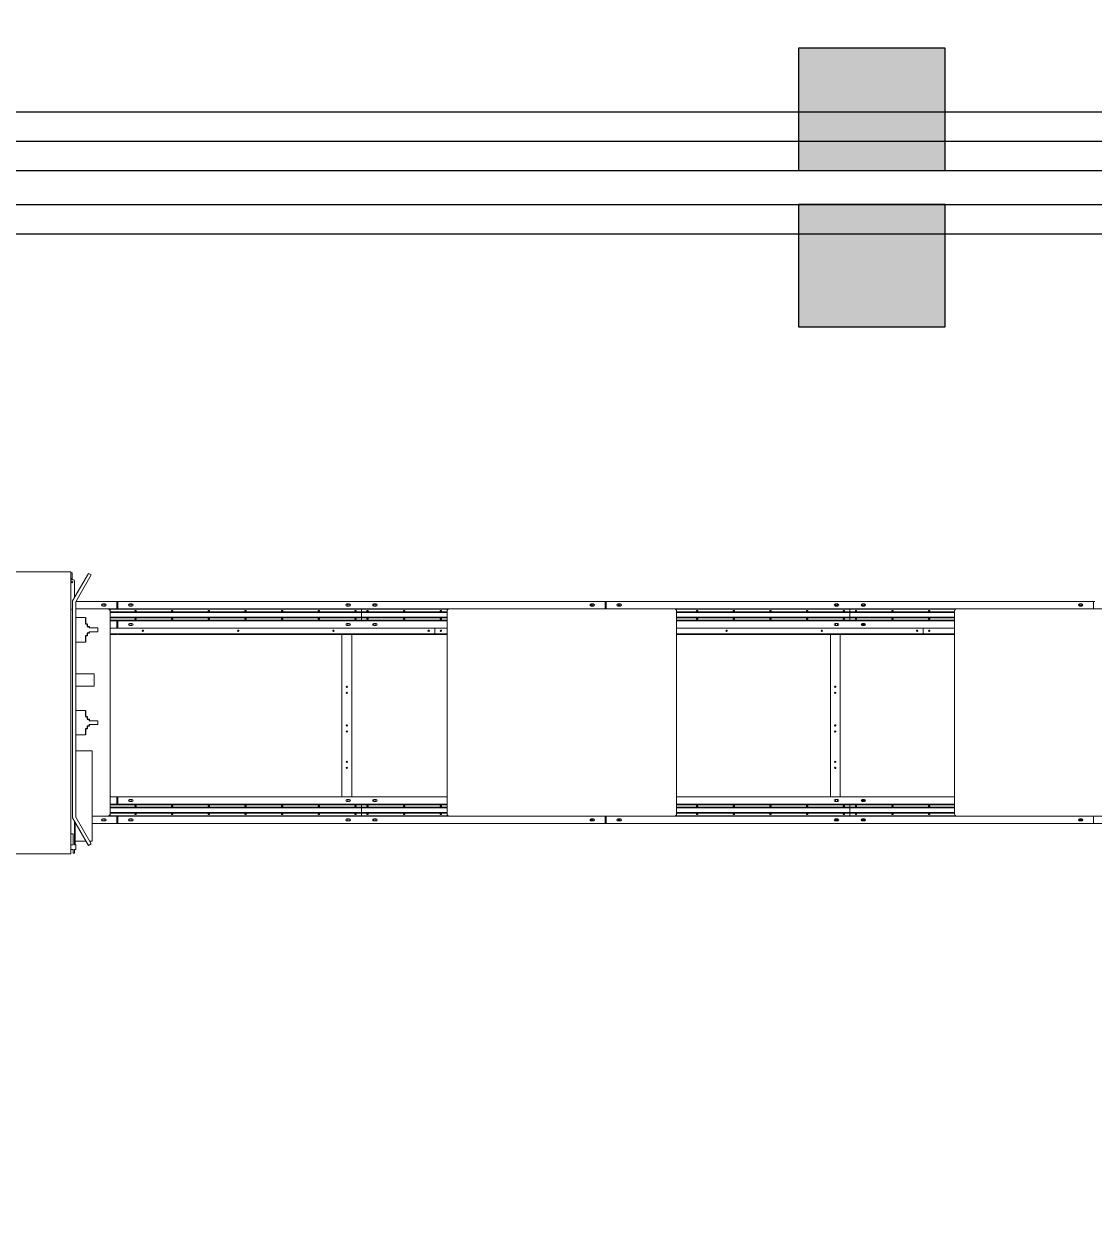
# Model space of a CAD drawing. Header units: inches. Extents: x -26985 to 86262, y -10753 to 149570.
# Drawn here: x 48959 to 53342, y 135123 to 140017 of the extents above; entities that cross this region are included whole.
import ezdxf

# ---------------------------------------------------------------- set-up
doc = ezdxf.new("R2010")
doc.units = ezdxf.units.IN
doc.header["$MEASUREMENT"] = 0
doc.layers.add('COLUMN', color=6, linetype='Continuous')
doc.layers.add('雨水管', color=7, linetype='Continuous')

# ---------------------------------------------------------------- blocks, each defined once
blk = doc.blocks.new('柱左')
at = {"layer": '雨水管'}
h = blk.add_hatch(color=256, dxfattribs=at)
h.paths.add_polyline_path([(153481.4, -52699.2), (153481.4, -52099.2), (152981.4, -52099.2), (152981.4, -52699.2)])
h.paths.add_polyline_path([(152841.4, -52699.2), (152841.4, -52099.2), (152341.4, -52099.2), (152341.4, -52699.2)])
h.paths.add_polyline_path([(144851.4, -52699.2), (144851.4, -52099.2), (144251.4, -52099.2), (144251.4, -52699.2)])
h.paths.add_polyline_path([(135251.4, -52099.2), (135251.4, -52699.2), (135851.4, -52699.2), (135851.4, -52099.2)])
h.paths.add_polyline_path([(127801.4, -52099.2), (127301.4, -52099.2), (127301.4, -52699.2), (127801.4, -52699.2)])
h.paths.add_polyline_path([(119851.4, -52099.2), (119251.4, -52099.2), (119251.4, -52699.2), (119851.4, -52699.2)])
h.paths.add_polyline_path([(119251.4, -62699.2), (119851.4, -62699.2), (119851.4, -62099.2), (119251.4, -62099.2)])
h.paths.add_polyline_path([(127801.4, -62099.2), (127301.4, -62099.2), (127301.4, -62699.2), (127801.4, -62699.2)])
h.paths.add_polyline_path([(135251.4, -62099.2), (135251.4, -62699.2), (135851.4, -62699.2), (135851.4, -62099.2)])
h.paths.add_polyline_path([(144251.4, -62699.2), (144851.4, -62699.2), (144851.4, -62099.2), (144251.4, -62099.2)])
h.paths.add_polyline_path([(152841.4, -62699.2), (152841.4, -62099.2), (152341.4, -62099.2), (152341.4, -62699.2)])
h.paths.add_polyline_path([(153481.4, -62099.2), (152981.4, -62099.2), (152981.4, -62699.2), (153481.4, -62699.2)])
h.paths.add_polyline_path([(153481.4, -72049.2), (152981.4, -72049.2), (152981.4, -72749.2), (153481.4, -72749.2)])
h.paths.add_polyline_path([(152341.4, -72749.2), (152841.4, -72749.2), (152841.4, -72049.2), (152341.4, -72049.2)])
h.paths.add_polyline_path([(144251.4, -72749.2), (144851.4, -72749.2), (144851.4, -72049.2), (144251.4, -72049.2)])
h.paths.add_polyline_path([(135251.4, -72749.2), (135851.4, -72749.2), (135851.4, -72049.2), (135251.4, -72049.2)])
h.paths.add_polyline_path([(127801.4, -72049.2), (127301.4, -72049.2), (127301.4, -72749.2), (127801.4, -72749.2)])
h.paths.add_polyline_path([(119251.4, -72749.2), (119851.4, -72749.2), (119851.4, -72049.2), (119251.4, -72049.2)])
h.paths.add_polyline_path([(119251.4, -84019.2), (119851.4, -84019.2), (119851.4, -83319.2), (119251.4, -83319.2)])
h.paths.add_polyline_path([(127801.4, -83319.2), (127301.4, -83319.2), (127301.4, -84019.2), (127801.4, -84019.2)])
h.paths.add_polyline_path([(135251.4, -83319.2), (135251.4, -84019.2), (135851.4, -84019.2), (135851.4, -83319.2)])
h.paths.add_polyline_path([(144851.4, -83319.2), (144251.4, -83319.2), (144251.4, -84019.2), (144851.4, -84019.2)])
h.paths.add_polyline_path([(152841.4, -83319.2), (152341.4, -83319.2), (152341.4, -84019.2), (152841.4, -84019.2)])
h.paths.add_polyline_path([(152981.4, -83619.2), (152981.4, -84019.2), (153581.4, -84019.2), (153581.4, -83619.2)])
h.paths.add_polyline_path([(152981.4, -80099.2), (152981.4, -80499.2), (153581.4, -80499.2), (153581.4, -80099.2)])
at = {"layer": 'COLUMN'}
for points in [[(152841.4, -62099.2), (152341.4, -62099.2), (152341.4, -62699.2), (152841.4, -62699.2)], [(153481.4, -62099.2), (152981.4, -62099.2), (152981.4, -62699.2), (153481.4, -62699.2)]]:
    blk.add_lwpolyline(points, close=True, dxfattribs=at)

msp = doc.modelspace()

# ---------------------------------------------------------------- linework, layer by layer
at = {"color": 0, "linetype": 'Continuous', "lineweight": -3}
for p, q in [((-9688.6, 139656.9), (73931.4, 139656.9)), ((-9568.6, 139416.9), (73931.4, 139416.9)), ((-9568.6, 139276.9), (73931.4, 139276.9))]:
    msp.add_line(p, q, dxfattribs=at)
at = {"color": 1, "linetype": 'Continuous', "lineweight": -3}
for p, q in [((-9568.6, 139536.9), (73931.4, 139536.9)), ((-9568.6, 139156.9), (73931.4, 139156.9))]:
    msp.add_line(p, q, dxfattribs=at)
at = {"color": 0, "linetype": 'Continuous', "lineweight": 0}
for p, q in [((49152, 137772.8), (48532, 137772.8)), ((49152, 137772.8), (49152, 137760.8)), ((49157, 137769.8), (49152, 137769.8)), ((49157, 137769.8), (49157, 137760.8)), ((49159, 137654.3), (49224, 137766.9)), ((49224, 137766.9), (49235.3, 137760.4)), ((49152, 137760.8), (49152, 136645.8)), ((49157, 137745.8), (49152, 137745.8)), ((49152, 137740.8), (49162, 137740.8)), ((49157, 137760.8), (49157, 137745.8)), ((49157, 137745.8), (49157, 137740.8)), ((49167, 137735.8), (49167, 137668.2)), ((49172, 137650.8), (49235.3, 137760.4)), ((49159, 136765.8), (49159, 137654.3)), ((49172, 136769.3), (49172, 137650.8)), ((49302, 137622.3), (49172, 137622.3)), ((49172.9, 137652.3), (49339.5, 137652.3)), ((49292, 137641.6), (49282, 137641.6)), ((49282, 137633.1), (49292, 137633.1)), ((49282.8, 137641.6), (49282.8, 137633.1)), ((49282.8, 137637.3), (49283, 137637.3)), ((49291, 137637.3), (49291.3, 137637.3)), ((49291.3, 137633.1), (49291.3, 137641.6)), ((49302, 137622.3), (49312, 137622.3)), ((49310, 137620.3), (49308, 137620.3)), ((49310, 137619.8), (49308.7, 137619.8)), ((49310, 137620.3), (49310, 137618.3)), ((49312, 137622.3), (49339.5, 137622.3)), ((49312, 137622.3), (49312, 137612.3)), ((50342, 137619.8), (49312, 137619.8)), ((49339.5, 137652.3), (49344.5, 137652.3)), ((49339.5, 137622.3), (49339.5, 137652.3)), ((49339.5, 137619.8), (49339.5, 137622.3)), ((49344.5, 137652.3), (51339.5, 137652.3)), ((49344.5, 137652.3), (49344.5, 137622.3)), ((49344.5, 137622.3), (50702.4, 137622.3)), ((49344.5, 137619.8), (49344.5, 137622.3)), ((49402, 137641.6), (49392, 137641.6)), ((49392, 137633.1), (49402, 137633.1)), ((49392.8, 137641.6), (49392.8, 137633.1)), ((49392.8, 137637.3), (49393, 137637.3)), ((49401, 137637.3), (49401.3, 137637.3)), ((49401.3, 137633.1), (49401.3, 137641.6)), ((50292, 137641.6), (50282, 137641.6)), ((50282, 137633.1), (50292, 137633.1)), ((50282.8, 137641.6), (50282.8, 137633.1)), ((50282.8, 137637.3), (50283, 137637.3)), ((50291, 137637.3), (50291.3, 137637.3)), ((50291.3, 137633.1), (50291.3, 137641.6)), ((50342, 137619.8), (50342, 137610)), ((50695.8, 137619.8), (50342, 137619.8)), ((50342, 137619.8), (50342, 137610)), ((50402, 137641.6), (50392, 137641.6)), ((50392, 137633.1), (50402, 137633.1)), ((50392.8, 137641.6), (50392.8, 137633.1)), ((50392.8, 137637.3), (50393, 137637.3)), ((50401, 137637.3), (50401.3, 137637.3)), ((50401.3, 137633.1), (50401.3, 137641.6)), ((51622.4, 137622.3), (50702.4, 137622.3)), ((51292, 137641.6), (51282, 137641.6)), ((51282, 137633.1), (51292, 137633.1)), ((51282.8, 137641.6), (51282.8, 137633.1)), ((51282.8, 137637.3), (51291.3, 137637.3)), ((51291.3, 137633.1), (51291.3, 137641.6)), ((51339.5, 137652.3), (51344.5, 137652.3)), ((51339.5, 137622.3), (51339.5, 137652.3)), ((51344.5, 137652.3), (53339.5, 137652.3)), ((51344.5, 137652.3), (51344.5, 137622.3)), ((51402, 137641.6), (51392, 137641.6)), ((51392, 137633.1), (51402, 137633.1)), ((51392.8, 137641.6), (51392.8, 137633.1)), ((51392.8, 137637.3), (51401.3, 137637.3)), ((51401.3, 137633.1), (51401.3, 137641.6)), ((51622.4, 137622.3), (52780.4, 137622.3)), ((52342, 137619.8), (51629.1, 137619.8)), ((52292, 137641.6), (52282, 137641.6)), ((52282, 137633.1), (52292, 137633.1)), ((52282.8, 137641.6), (52282.8, 137633.1)), ((52282.8, 137637.3), (52291.3, 137637.3)), ((52291.3, 137633.1), (52291.3, 137641.6)), ((52342, 137619.8), (52342, 137610)), ((52773.7, 137619.8), (52342, 137619.8)), ((52342, 137619.8), (52342, 137610)), ((52402, 137641.6), (52392, 137641.6)), ((52392, 137633.1), (52402, 137633.1)), ((52392.8, 137641.6), (52392.8, 137633.1)), ((52392.8, 137637.3), (52401.3, 137637.3)), ((52401.3, 137633.1), (52401.3, 137641.6)), ((52780.4, 137622.3), (53700.4, 137622.3)), ((53292, 137641.6), (53282, 137641.6)), ((53282, 137633.1), (53292, 137633.1)), ((53282.8, 137641.6), (53282.8, 137633.1)), ((53282.8, 137637.3), (53291.3, 137637.3)), ((53291.3, 137633.1), (53291.3, 137641.6)), ((53339.5, 137652.3), (53344.5, 137652.3)), ((53339.5, 137622.3), (53339.5, 137652.3)), ((49172, 137585.8), (49207, 137585.8)), ((49207, 137585.8), (49211, 137585.8)), ((49312, 137612.3), (49312, 136782.3)), ((49415.5, 137610), (49312, 137610)), ((50342, 137607.3), (49312, 137607.3)), ((50342, 137587.3), (49312, 137587.3)), ((49415.5, 137584.6), (49312, 137584.6)), ((50342, 137574.8), (49312, 137574.8)), ((49312, 137572.3), (49339.5, 137572.3)), ((49339.5, 137572.3), (49339.5, 137574.8)), ((49339.5, 137542.3), (49339.5, 137572.3)), ((49344.5, 137572.3), (49344.5, 137574.8)), ((49344.5, 137572.3), (49344.5, 137542.3)), ((49344.5, 137572.3), (50692.4, 137572.3)), ((49565.5, 137610), (49418.6, 137610)), ((49565.5, 137584.6), (49418.6, 137584.6)), ((49715.5, 137610), (49568.6, 137610)), ((49715.5, 137584.6), (49568.6, 137584.6)), ((49865.5, 137610), (49718.6, 137610)), ((49865.5, 137584.6), (49718.6, 137584.6)), ((50015.5, 137610), (49868.6, 137610)), ((50015.5, 137584.6), (49868.6, 137584.6)), ((50165.5, 137610), (50018.6, 137610)), ((50165.5, 137584.6), (50018.6, 137584.6)), ((50315.5, 137610), (50168.6, 137610)), ((50315.5, 137584.6), (50168.6, 137584.6)), ((50342, 137610), (50318.6, 137610)), ((50342, 137584.6), (50318.6, 137584.6)), ((50342, 137607.3), (50342, 137610)), ((50365.5, 137610), (50342, 137610)), ((50342, 137610), (50342, 137607.3)), ((50342, 137607.3), (50342, 137587.3)), ((50342, 137587.3), (50342, 137607.3)), ((50692.4, 137607.3), (50342, 137607.3)), ((50342, 137587.3), (50342, 137584.6)), ((50342, 137587.3), (50342, 137584.6)), ((50692.4, 137587.3), (50342, 137587.3)), ((50342, 137584.6), (50342, 137574.8)), ((50365.5, 137584.6), (50342, 137584.6)), ((50342, 137584.6), (50342, 137574.8)), ((50692.4, 137574.8), (50342, 137574.8)), ((50515.5, 137610), (50368.6, 137610)), ((50515.5, 137584.6), (50368.6, 137584.6)), ((50665.5, 137610), (50518.6, 137610)), ((50665.5, 137584.6), (50518.6, 137584.6)), ((50692.4, 137610), (50668.6, 137610)), ((50692.4, 137584.6), (50668.6, 137584.6)), ((50692.4, 136782.3), (50692.4, 137612.3)), ((51632.4, 137612.3), (51632.4, 136782.3)), ((51715.5, 137610), (51632.4, 137610)), ((52342, 137607.3), (51632.4, 137607.3)), ((52342, 137587.3), (51632.4, 137587.3)), ((51715.5, 137584.6), (51632.4, 137584.6)), ((52342, 137574.8), (51632.4, 137574.8)), ((51632.4, 137572.3), (52770.4, 137572.3)), ((51865.5, 137610), (51718.6, 137610)), ((51865.5, 137584.6), (51718.6, 137584.6)), ((52015.5, 137610), (51868.6, 137610)), ((52015.5, 137584.6), (51868.6, 137584.6)), ((52165.5, 137610), (52018.6, 137610)), ((52165.5, 137584.6), (52018.6, 137584.6)), ((52315.5, 137610), (52168.6, 137610)), ((52315.5, 137584.6), (52168.6, 137584.6)), ((52342, 137610), (52318.6, 137610)), ((52342, 137584.6), (52318.6, 137584.6)), ((52342, 137607.3), (52342, 137610)), ((52365.5, 137610), (52342, 137610)), ((52342, 137610), (52342, 137607.3)), ((52342, 137607.3), (52342, 137587.3)), ((52342, 137587.3), (52342, 137607.3)), ((52770.4, 137607.3), (52342, 137607.3)), ((52342, 137587.3), (52342, 137584.6)), ((52342, 137587.3), (52342, 137584.6)), ((52770.4, 137587.3), (52342, 137587.3)), ((52342, 137584.6), (52342, 137574.8)), ((52365.5, 137584.6), (52342, 137584.6)), ((52342, 137584.6), (52342, 137574.8)), ((52770.4, 137574.8), (52342, 137574.8)), ((52515.5, 137610), (52368.6, 137610)), ((52515.5, 137584.6), (52368.6, 137584.6)), ((52665.5, 137610), (52518.6, 137610)), ((52665.5, 137584.6), (52518.6, 137584.6)), ((52770.4, 137610), (52668.6, 137610)), ((52770.4, 137584.6), (52668.6, 137584.6)), ((52770.4, 137612.3), (52770.4, 136782.3)), ((49211, 137560.8), (49219, 137560.8)), ((49227, 137549.8), (49219, 137549.8)), ((49227, 137521.8), (49219, 137521.8)), ((49262, 137543.8), (49227, 137543.8)), ((49262, 137527.8), (49227, 137527.8)), ((49262, 137527.8), (49262, 137543.8)), ((49312, 137542.3), (50642, 137542.3)), ((49402, 137561.6), (49392, 137561.6)), ((49392, 137553.1), (49402, 137553.1)), ((49392.8, 137561.6), (49392.8, 137553.1)), ((49393, 137557.3), (49392.8, 137557.3)), ((49401.3, 137557.3), (49401, 137557.3)), ((49401.3, 137553.1), (49401.3, 137561.6)), ((50292, 137561.6), (50282, 137561.6)), ((50282, 137553.1), (50292, 137553.1)), ((50282.8, 137561.6), (50282.8, 137553.1)), ((50291.3, 137553.1), (50291.3, 137561.6)), ((50402, 137561.6), (50392, 137561.6)), ((50392, 137553.1), (50402, 137553.1)), ((50392.8, 137561.6), (50392.8, 137553.1)), ((50393, 137557.3), (50392.8, 137557.3)), ((50401.3, 137557.3), (50401, 137557.3)), ((50401.3, 137553.1), (50401.3, 137561.6)), ((50642, 137542.3), (50692.4, 137542.3)), ((50642, 137542.3), (50642, 137519.8)), ((50642, 137542.3), (50642, 137519.8)), ((51632.4, 137542.3), (52642, 137542.3)), ((52292, 137561.6), (52282, 137561.6)), ((52282, 137553.1), (52292, 137553.1)), ((52282.8, 137561.6), (52282.8, 137553.1)), ((52291.3, 137553.1), (52291.3, 137561.6)), ((52402, 137561.6), (52392, 137561.6)), ((52392, 137553.1), (52402, 137553.1)), ((52392.8, 137561.6), (52392.8, 137553.1)), ((52401.3, 137557.3), (52392.8, 137557.3)), ((52401.3, 137553.1), (52401.3, 137561.6)), ((52642, 137542.3), (52770.4, 137542.3)), ((52642, 137542.3), (52642, 137519.8)), ((52642, 137542.3), (52642, 137519.8)), ((49207, 137485.8), (49172, 137485.8)), ((49211, 137485.8), (49207, 137485.8)), ((49211, 137510.8), (49219, 137510.8)), ((50642, 137519.8), (49312, 137519.8)), ((49312, 137517.3), (49339.5, 137517.3)), ((49339.5, 137517.3), (49339.5, 137519.8)), ((49344.5, 137519.8), (49344.5, 137517.3)), ((49344.5, 137517.3), (50692.4, 137517.3)), ((50262, 137517.3), (50262, 136852.3)), ((50302, 137517.3), (50302, 136852.3)), ((50692.4, 137519.8), (50642, 137519.8)), ((52642, 137519.8), (51632.4, 137519.8)), ((51632.4, 137517.3), (52770.4, 137517.3)), ((52262, 137517.3), (52262, 136852.3)), ((52302, 137517.3), (52302, 136852.3)), ((52770.4, 137519.8), (52642, 137519.8)), ((49172, 137355.8), (49207, 137355.8)), ((49247, 137355.8), (49207, 137355.8)), ((49247, 137305.8), (49247, 137355.8)), ((49207, 137305.8), (49172, 137305.8)), ((49207, 137305.8), (49247, 137305.8)), ((49172, 137205.8), (49207, 137205.8)), ((49207, 137205.8), (49211, 137205.8)), ((49211, 137180.8), (49219, 137180.8)), ((49211, 137130.8), (49219, 137130.8)), ((49227, 137169.8), (49219, 137169.8)), ((49227, 137141.8), (49219, 137141.8)), ((49262, 137163.8), (49227, 137163.8)), ((49262, 137147.8), (49227, 137147.8)), ((49262, 137147.8), (49262, 137163.8)), ((49207, 137105.8), (49172, 137105.8)), ((49211, 137105.8), (49207, 137105.8)), ((49172, 137040.8), (49239, 137040.8)), ((49239, 137040.8), (49239, 136670.8)), ((49339.5, 136852.3), (49312, 136852.3)), ((49339.5, 136852.3), (49339.5, 136822.3)), ((49344.5, 136852.3), (49339.5, 136852.3)), ((49344.5, 136822.3), (49344.5, 136852.3)), ((50692.4, 136852.3), (49344.5, 136852.3)), ((49344.5, 136822.3), (49344.5, 136852.3)), ((50692.4, 136852.3), (49344.5, 136852.3)), ((49392, 136841.6), (49402, 136841.6)), ((49392, 136841.6), (49402, 136841.6)), ((49392.8, 136833.1), (49392.8, 136841.6)), ((49393, 136837.3), (49392.8, 136837.3)), ((49401.3, 136837.3), (49401, 136837.3)), ((49401.3, 136841.6), (49401.3, 136833.1)), ((50282, 136841.6), (50292, 136841.6)), ((50282, 136841.6), (50292, 136841.6)), ((50282.8, 136833.1), (50282.8, 136841.6)), ((50291.3, 136841.6), (50291.3, 136833.1)), ((50392, 136841.6), (50402, 136841.6)), ((50392, 136841.6), (50402, 136841.6)), ((50392.8, 136833.1), (50392.8, 136841.6)), ((50393, 136837.3), (50392.8, 136837.3)), ((50401.3, 136837.3), (50401, 136837.3)), ((50401.3, 136841.6), (50401.3, 136833.1)), ((52770.4, 136852.3), (51632.4, 136852.3)), ((52770.4, 136852.3), (51632.4, 136852.3)), ((52282, 136841.6), (52292, 136841.6)), ((52282, 136841.6), (52292, 136841.6)), ((52282.8, 136833.1), (52282.8, 136841.6)), ((52291.3, 136841.6), (52291.3, 136833.1)), ((52392, 136841.6), (52402, 136841.6)), ((52392, 136841.6), (52402, 136841.6)), ((52392.8, 136833.1), (52392.8, 136841.6)), ((52401.3, 136837.3), (52392.8, 136837.3)), ((52401.3, 136841.6), (52401.3, 136833.1)), ((49339.5, 136822.3), (49312, 136822.3)), ((50342, 136819.8), (49312, 136819.8)), ((49415.5, 136810), (49312, 136810)), ((50342, 136807.3), (49312, 136807.3)), ((50342, 136787.3), (49312, 136787.3)), ((49339.5, 136819.8), (49339.5, 136822.3)), ((49344.5, 136819.8), (49344.5, 136822.3)), ((50692.4, 136822.3), (49344.5, 136822.3)), ((49344.5, 136819.8), (49344.5, 136822.3)), ((50692.4, 136822.3), (49344.5, 136822.3)), ((49402, 136833.1), (49392, 136833.1)), ((49402, 136833.1), (49392, 136833.1)), ((49565.5, 136810), (49418.6, 136810)), ((49715.5, 136810), (49568.6, 136810)), ((49865.5, 136810), (49718.6, 136810)), ((50015.5, 136810), (49868.6, 136810)), ((50165.5, 136810), (50018.6, 136810)), ((50315.5, 136810), (50168.6, 136810)), ((50292, 136833.1), (50282, 136833.1)), ((50292, 136833.1), (50282, 136833.1)), ((50342, 136810), (50318.6, 136810)), ((50342, 136819.8), (50342, 136810)), ((50692.4, 136819.8), (50342, 136819.8)), ((50342, 136819.8), (50342, 136810)), ((50342, 136807.3), (50342, 136810)), ((50365.5, 136810), (50342, 136810)), ((50342, 136810), (50342, 136807.3)), ((50342, 136807.3), (50342, 136787.3)), ((50342, 136787.3), (50342, 136807.3)), ((50692.4, 136807.3), (50342, 136807.3)), ((50342, 136787.3), (50342, 136784.6)), ((50342, 136787.3), (50342, 136784.6)), ((50692.4, 136787.3), (50342, 136787.3)), ((50515.5, 136810), (50368.6, 136810)), ((50402, 136833.1), (50392, 136833.1)), ((50402, 136833.1), (50392, 136833.1)), ((50665.5, 136810), (50518.6, 136810)), ((50692.4, 136810), (50668.6, 136810)), ((52770.4, 136822.3), (51632.4, 136822.3)), ((52770.4, 136822.3), (51632.4, 136822.3)), ((52342, 136819.8), (51632.4, 136819.8)), ((51715.5, 136810), (51632.4, 136810)), ((52342, 136807.3), (51632.4, 136807.3)), ((52342, 136787.3), (51632.4, 136787.3)), ((51865.5, 136810), (51718.6, 136810)), ((52015.5, 136810), (51868.6, 136810)), ((52165.5, 136810), (52018.6, 136810)), ((52315.5, 136810), (52168.6, 136810)), ((52292, 136833.1), (52282, 136833.1)), ((52292, 136833.1), (52282, 136833.1)), ((52342, 136810), (52318.6, 136810)), ((52342, 136819.8), (52342, 136810)), ((52770.4, 136819.8), (52342, 136819.8)), ((52342, 136819.8), (52342, 136810)), ((52342, 136807.3), (52342, 136810)), ((52365.5, 136810), (52342, 136810)), ((52342, 136810), (52342, 136807.3)), ((52342, 136807.3), (52342, 136787.3)), ((52342, 136787.3), (52342, 136807.3)), ((52770.4, 136807.3), (52342, 136807.3)), ((52342, 136787.3), (52342, 136784.6)), ((52342, 136787.3), (52342, 136784.6)), ((52770.4, 136787.3), (52342, 136787.3)), ((52515.5, 136810), (52368.6, 136810)), ((52402, 136833.1), (52392, 136833.1)), ((52402, 136833.1), (52392, 136833.1)), ((52665.5, 136810), (52518.6, 136810)), ((52770.4, 136810), (52668.6, 136810)), ((49159, 136765.8), (49224, 136653.3)), ((49167, 136752), (49167, 136700.8)), ((49169, 136670.8), (49169, 136748.5)), ((49172, 136769.3), (49235.3, 136659.8)), ((49302, 136772.3), (49239, 136772.3)), ((49339.5, 136742.3), (49239, 136742.3)), ((49252, 136742.3), (49432, 136742.3)), ((49252, 136742.3), (49252, 136742.3)), ((49282, 136761.6), (49292, 136761.6)), ((49292, 136753.1), (49282, 136753.1)), ((49282.8, 136753.1), (49282.8, 136761.6)), ((49282.8, 136757.3), (49283, 136757.3)), ((49291, 136757.3), (49291.3, 136757.3)), ((49291.3, 136761.6), (49291.3, 136753.1)), ((49302, 136772.3), (49312, 136772.3)), ((49310, 136774.3), (49308, 136774.3)), ((49310, 136774.8), (49308.7, 136774.8)), ((49310, 136776.3), (49310, 136774.3)), ((49415.5, 136784.6), (49312, 136784.6)), ((49312, 136782.3), (49312, 136772.3)), ((50342, 136774.8), (49312, 136774.8)), ((49339.5, 136772.3), (49312, 136772.3)), ((49339.5, 136772.3), (49339.5, 136774.8)), ((49339.5, 136772.3), (49339.5, 136742.3)), ((49344.5, 136772.3), (49344.5, 136774.8)), ((49344.5, 136772.3), (49344.5, 136774.8)), ((49344.5, 136742.3), (49344.5, 136772.3)), ((50702.4, 136772.3), (49344.5, 136772.3)), ((49344.5, 136742.3), (49344.5, 136772.3)), ((50702.4, 136772.3), (49344.5, 136772.3)), ((51339.5, 136742.3), (49344.5, 136742.3)), ((51339.5, 136742.3), (49344.5, 136742.3)), ((49392, 136761.6), (49402, 136761.6)), ((49392, 136761.6), (49402, 136761.6)), ((49402, 136753.1), (49392, 136753.1)), ((49402, 136753.1), (49392, 136753.1)), ((49392.8, 136753.1), (49392.8, 136761.6)), ((49392.8, 136757.3), (49393, 136757.3)), ((49401, 136757.3), (49401.3, 136757.3)), ((49401.3, 136761.6), (49401.3, 136753.1)), ((49565.5, 136784.6), (49418.6, 136784.6)), ((49432, 136742.3), (49432, 136742.3)), ((49715.5, 136784.6), (49568.6, 136784.6)), ((49865.5, 136784.6), (49718.6, 136784.6)), ((50015.5, 136784.6), (49868.6, 136784.6)), ((50165.5, 136784.6), (50018.6, 136784.6)), ((50315.5, 136784.6), (50168.6, 136784.6)), ((50252, 136742.3), (50432, 136742.3)), ((50252, 136742.3), (50252, 136742.3)), ((50282, 136761.6), (50292, 136761.6)), ((50282, 136761.6), (50292, 136761.6)), ((50292, 136753.1), (50282, 136753.1)), ((50292, 136753.1), (50282, 136753.1)), ((50282.8, 136753.1), (50282.8, 136761.6)), ((50282.8, 136757.3), (50283, 136757.3)), ((50291, 136757.3), (50291.3, 136757.3)), ((50291.3, 136761.6), (50291.3, 136753.1)), ((50342, 136784.6), (50318.6, 136784.6)), ((50342, 136784.6), (50342, 136774.8)), ((50365.5, 136784.6), (50342, 136784.6)), ((50342, 136784.6), (50342, 136774.8)), ((50695.8, 136774.8), (50342, 136774.8)), ((50515.5, 136784.6), (50368.6, 136784.6)), ((50392, 136761.6), (50402, 136761.6)), ((50392, 136761.6), (50402, 136761.6)), ((50402, 136753.1), (50392, 136753.1)), ((50402, 136753.1), (50392, 136753.1)), ((50392.8, 136753.1), (50392.8, 136761.6)), ((50392.8, 136757.3), (50393, 136757.3)), ((50401, 136757.3), (50401.3, 136757.3)), ((50401.3, 136761.6), (50401.3, 136753.1)), ((50432, 136742.3), (50432, 136742.3)), ((50665.5, 136784.6), (50518.6, 136784.6)), ((50692.4, 136784.6), (50668.6, 136784.6)), ((51622.4, 136772.3), (50702.4, 136772.3)), ((51252, 136742.3), (51432, 136742.3)), ((51252, 136742.3), (51252, 136742.3)), ((51282, 136761.6), (51292, 136761.6)), ((51282, 136761.6), (51292, 136761.6)), ((51292, 136753.1), (51282, 136753.1)), ((51292, 136753.1), (51282, 136753.1)), ((51282.8, 136753.1), (51282.8, 136761.6)), ((51282.8, 136757.3), (51291.3, 136757.3)), ((51291.3, 136761.6), (51291.3, 136753.1)), ((51339.5, 136772.3), (51339.5, 136742.3)), ((51339.5, 136772.3), (51339.5, 136742.3)), ((51344.5, 136742.3), (51344.5, 136772.3)), ((51344.5, 136742.3), (51344.5, 136772.3)), ((53339.5, 136742.3), (51344.5, 136742.3)), ((53339.5, 136742.3), (51344.5, 136742.3)), ((51392, 136761.6), (51402, 136761.6)), ((51392, 136761.6), (51402, 136761.6)), ((51402, 136753.1), (51392, 136753.1)), ((51402, 136753.1), (51392, 136753.1)), ((51392.8, 136753.1), (51392.8, 136761.6)), ((51392.8, 136757.3), (51401.3, 136757.3)), ((51401.3, 136761.6), (51401.3, 136753.1)), ((51432, 136742.3), (51432, 136742.3)), ((52780.3, 136772.3), (51622.5, 136772.3)), ((52780.3, 136772.3), (51622.5, 136772.3)), ((52342, 136774.8), (51629.1, 136774.8)), ((51715.5, 136784.6), (51632.4, 136784.6)), ((51865.5, 136784.6), (51718.6, 136784.6)), ((52015.5, 136784.6), (51868.6, 136784.6)), ((52165.5, 136784.6), (52018.6, 136784.6)), ((52315.5, 136784.6), (52168.6, 136784.6)), ((52252, 136742.3), (52432, 136742.3)), ((52252, 136742.3), (52252, 136742.3)), ((52282, 136761.6), (52292, 136761.6)), ((52282, 136761.6), (52292, 136761.6)), ((52292, 136753.1), (52282, 136753.1)), ((52292, 136753.1), (52282, 136753.1)), ((52282.8, 136753.1), (52282.8, 136761.6)), ((52282.8, 136757.3), (52291.3, 136757.3)), ((52291.3, 136761.6), (52291.3, 136753.1)), ((52342, 136784.6), (52318.6, 136784.6)), ((52342, 136784.6), (52342, 136774.8)), ((52365.5, 136784.6), (52342, 136784.6)), ((52342, 136784.6), (52342, 136774.8)), ((52773.7, 136774.8), (52342, 136774.8)), ((52515.5, 136784.6), (52368.6, 136784.6)), ((52392, 136761.6), (52402, 136761.6)), ((52392, 136761.6), (52402, 136761.6)), ((52402, 136753.1), (52392, 136753.1)), ((52402, 136753.1), (52392, 136753.1)), ((52392.8, 136753.1), (52392.8, 136761.6)), ((52392.8, 136757.3), (52401.3, 136757.3)), ((52401.3, 136761.6), (52401.3, 136753.1)), ((52432, 136742.3), (52432, 136742.3)), ((52665.5, 136784.6), (52518.6, 136784.6)), ((52770.4, 136784.6), (52668.6, 136784.6)), ((52780.4, 136772.3), (53700.4, 136772.3)), ((53252, 136742.3), (53432, 136742.3)), ((53252, 136742.3), (53252, 136742.3)), ((53282, 136761.6), (53292, 136761.6)), ((53282, 136761.6), (53292, 136761.6)), ((53292, 136753.1), (53282, 136753.1)), ((53292, 136753.1), (53282, 136753.1)), ((53282.8, 136753.1), (53282.8, 136761.6)), ((53282.8, 136757.3), (53291.3, 136757.3)), ((53291.3, 136761.6), (53291.3, 136753.1)), ((53339.5, 136772.3), (53339.5, 136742.3)), ((53339.5, 136772.3), (53339.5, 136742.3)), ((49161, 136700.8), (49152, 136700.8)), ((49161, 136700.8), (49161, 136694.8)), ((49161, 136694.8), (49161, 136655.8)), ((49169, 136725.8), (49167, 136725.8)), ((49169, 136709.8), (49167, 136709.8)), ((49167, 136700.8), (49167, 136694.8)), ((49167, 136694.8), (49167, 136655.8)), ((49152, 136655.8), (49161, 136655.8)), ((49152, 136645.8), (49152, 136618.8)), ((49169, 136672.8), (49167, 136672.8)), ((49167, 136655.8), (49172, 136655.8)), ((49213.9, 136670.8), (49169, 136670.8)), ((49169, 136670.8), (49169, 136656.8)), ((49169, 136656.8), (49169, 136655.8)), ((49172, 136655.8), (49172, 136635.8)), ((49224, 136653.3), (49235.3, 136659.8)), ((49239, 136670.8), (49228.9, 136670.8)), ((49152, 136618.8), (48532, 136618.8)), ((49152, 136635.8), (49161, 136635.8)), ((49161, 136623.1), (49161, 136635.8)), ((49161, 136623.1), (49161, 136620.8)), ((49167, 136620.8), (49161, 136620.8)), ((49167, 136635.8), (49172, 136635.8)), ((49167, 136635.8), (49167, 136623.1)), ((49167, 136623.1), (49167, 136620.8))]:
    msp.add_line(p, q, dxfattribs=at)
for p, q in [((49211, 137585.8), (49211, 137560.8)), ((49211, 137560.8), (49219, 137560.8)), ((49219, 137560.8), (49219, 137549.8)), ((49219, 137549.8), (49227, 137549.8)), ((49227, 137521.8), (49219, 137521.8)), ((49219, 137521.8), (49219, 137510.8)), ((49227, 137549.8), (49227, 137543.8)), ((49227, 137527.8), (49227, 137521.8)), ((49219, 137510.8), (49211, 137510.8)), ((49211, 137510.8), (49211, 137485.8)), ((49211, 137205.8), (49211, 137180.8)), ((49211, 137180.8), (49219, 137180.8)), ((49219, 137180.8), (49219, 137169.8)), ((49219, 137130.8), (49211, 137130.8)), ((49211, 137130.8), (49211, 137105.8)), ((49219, 137169.8), (49227, 137169.8)), ((49227, 137141.8), (49219, 137141.8)), ((49219, 137141.8), (49219, 137130.8)), ((49227, 137169.8), (49227, 137163.8)), ((49227, 137147.8), (49227, 137141.8))]:
    msp.add_line(p, q)
for centre, radius in [((49157, 137730.8), 2.5), ((49417, 137612.3), 2.2), ((49417, 137582.3), 2.2), ((49567, 137612.3), 2.2), ((49567, 137582.3), 2.2), ((49717, 137612.3), 2.2), ((49717, 137582.3), 2.2), ((49867, 137612.3), 2.2), ((49867, 137582.3), 2.2), ((50017, 137612.3), 2.2), ((50017, 137582.3), 2.2), ((50167, 137612.3), 2.2), ((50167, 137582.3), 2.2), ((50317, 137612.3), 2.2), ((50317, 137582.3), 2.2), ((50367, 137612.3), 2.2), ((50367, 137582.3), 2.2), ((50517, 137612.3), 2.2), ((50517, 137582.3), 2.2), ((50667, 137612.3), 2.2), ((50667, 137582.3), 2.2), ((51717, 137612.3), 2.2), ((51717, 137582.3), 2.2), ((51867, 137612.3), 2.2), ((51867, 137582.3), 2.2), ((52017, 137612.3), 2.2), ((52017, 137582.3), 2.2), ((52167, 137612.3), 2.2), ((52167, 137582.3), 2.2), ((52317, 137612.3), 2.2), ((52317, 137582.3), 2.2), ((52367, 137612.3), 2.2), ((52367, 137582.3), 2.2), ((52517, 137612.3), 2.2), ((52517, 137582.3), 2.2), ((52667, 137612.3), 2.2), ((52667, 137582.3), 2.2), ((50282, 137144.3), 2.6), ((52282, 137144.3), 2.6), ((50282, 137119.3), 2.6), ((52282, 137119.3), 2.6)]:
    msp.add_circle(centre, radius, dxfattribs=at)
at = {"color": 0, "linetype": 'Continuous', "lineweight": 0, "extrusion": (-2.14811e-33, 8.10423e-19, -1)}
for centre in [(-49287, 137637.3), (-49397, 137637.3), (-50287, 137637.3), (-50397, 137637.3), (-49397, 137557.3), (-50287, 137557.3), (-50397, 137557.3), (-49397, 136837.3), (-50287, 136837.3), (-50397, 136837.3), (-49287, 136757.3), (-49397, 136757.3), (-50287, 136757.3), (-50397, 136757.3)]:
    msp.add_circle(centre, 4, dxfattribs=at)
at = {"color": 0, "linetype": 'Continuous', "lineweight": 0, "extrusion": (1.48872e-34, 8.10423e-19, -1)}
for centre, radius in [((-49447, 137532.3), 2.75), ((-49837, 137532.3), 2.75), ((-50227, 137532.3), 2.75), ((-50617, 137532.3), 2.75), ((-50667, 137532.3), 2.75), ((-51837, 137532.3), 2.75), ((-52227, 137532.3), 2.75), ((-52617, 137532.3), 2.75), ((-52667, 137532.3), 2.75), ((-49417, 136812.3), 2.2), ((-49417, 136812.3), 2.2), ((-49567, 136812.3), 2.2), ((-49567, 136812.3), 2.2), ((-49717, 136812.3), 2.2), ((-49717, 136812.3), 2.2), ((-49867, 136812.3), 2.2), ((-49867, 136812.3), 2.2), ((-50017, 136812.3), 2.2), ((-50017, 136812.3), 2.2), ((-50167, 136812.3), 2.2), ((-50167, 136812.3), 2.2), ((-50317, 136812.3), 2.2), ((-50317, 136812.3), 2.2), ((-50367, 136812.3), 2.2), ((-50367, 136812.3), 2.2), ((-50517, 136812.3), 2.2), ((-50517, 136812.3), 2.2), ((-50667, 136812.3), 2.2), ((-50667, 136812.3), 2.2), ((-51717, 136812.3), 2.2), ((-51717, 136812.3), 2.2), ((-51867, 136812.3), 2.2), ((-51867, 136812.3), 2.2), ((-52017, 136812.3), 2.2), ((-52017, 136812.3), 2.2), ((-52167, 136812.3), 2.2), ((-52167, 136812.3), 2.2), ((-52317, 136812.3), 2.2), ((-52317, 136812.3), 2.2), ((-52367, 136812.3), 2.2), ((-52367, 136812.3), 2.2), ((-52517, 136812.3), 2.2), ((-52517, 136812.3), 2.2), ((-52667, 136812.3), 2.2), ((-52667, 136812.3), 2.2), ((-49417, 136782.3), 2.2), ((-49417, 136782.3), 2.2), ((-49567, 136782.3), 2.2), ((-49567, 136782.3), 2.2), ((-49717, 136782.3), 2.2), ((-49717, 136782.3), 2.2), ((-49867, 136782.3), 2.2), ((-49867, 136782.3), 2.2), ((-50017, 136782.3), 2.2), ((-50017, 136782.3), 2.2), ((-50167, 136782.3), 2.2), ((-50167, 136782.3), 2.2), ((-50317, 136782.3), 2.2), ((-50317, 136782.3), 2.2), ((-50367, 136782.3), 2.2), ((-50367, 136782.3), 2.2), ((-50517, 136782.3), 2.2), ((-50517, 136782.3), 2.2), ((-50667, 136782.3), 2.2), ((-50667, 136782.3), 2.2), ((-51717, 136782.3), 2.2), ((-51717, 136782.3), 2.2), ((-51867, 136782.3), 2.2), ((-51867, 136782.3), 2.2), ((-52017, 136782.3), 2.2), ((-52017, 136782.3), 2.2), ((-52167, 136782.3), 2.2), ((-52167, 136782.3), 2.2), ((-52317, 136782.3), 2.2), ((-52317, 136782.3), 2.2), ((-52367, 136782.3), 2.2), ((-52367, 136782.3), 2.2), ((-52517, 136782.3), 2.2), ((-52517, 136782.3), 2.2), ((-52667, 136782.3), 2.2), ((-52667, 136782.3), 2.2)]:
    msp.add_circle(centre, radius, dxfattribs=at)
at = {"color": 0, "linetype": 'Continuous', "lineweight": 0, "extrusion": (-1.10718e-32, 8.10423e-19, -1)}
for centre in [(-50282, 137302.8), (-50282, 137277.8), (-52282, 137302.8), (-52282, 137277.8)]:
    msp.add_circle(centre, 2.6, dxfattribs=at)
at = {"color": 0, "linetype": 'Continuous', "lineweight": 0, "extrusion": (5.15821e-33, 8.10423e-19, -1)}
for centre in [(-50282, 136995.3), (-52282, 136995.3), (-50282, 136970.3), (-52282, 136970.3)]:
    msp.add_circle(centre, 2.6, dxfattribs=at)
at = {"color": 0, "linetype": 'Continuous', "lineweight": 0, "extrusion": (1.48872e-34, 8.10423e-19, -1)}
for centre, radius, start, end in [((-49162, 137735.8), 5, 90, 180), ((-49302, 137612.3), 10, 90, 180), ((-50702.4, 137612.3), 10, 0, 90), ((-51622.4, 137612.3), 10, 90, 180), ((-49392, 136837.3), 4.25, 270, 90), ((-49392, 136837.3), 4.25, 270, 90), ((-49402, 136837.3), 4.25, 90, 270), ((-49402, 136837.3), 4.25, 90, 270), ((-50282, 136837.3), 4.25, 270, 90), ((-50282, 136837.3), 4.25, 270, 90), ((-50292, 136837.3), 4.25, 90, 270), ((-50292, 136837.3), 4.25, 90, 270), ((-50392, 136837.3), 4.25, 270, 90), ((-50392, 136837.3), 4.25, 270, 90), ((-50402, 136837.3), 4.25, 90, 270), ((-50402, 136837.3), 4.25, 90, 270), ((-52282, 136837.3), 4.25, 270, 90), ((-52282, 136837.3), 4.25, 270, 90), ((-52292, 136837.3), 4.25, 90, 270), ((-52292, 136837.3), 4.25, 90, 270), ((-52392, 136837.3), 4.25, 270, 90), ((-52392, 136837.3), 4.25, 270, 90), ((-52402, 136837.3), 4.25, 90, 270), ((-52402, 136837.3), 4.25, 90, 270), ((-49282, 136757.3), 4.25, 270, 90), ((-49292, 136757.3), 4.25, 90, 270), ((-49302, 136782.3), 10, 180, 270), ((-49392, 136757.3), 4.25, 270, 90), ((-49392, 136757.3), 4.25, 270, 90), ((-49402, 136757.3), 4.25, 90, 270), ((-49402, 136757.3), 4.25, 90, 270), ((-50282, 136757.3), 4.25, 270, 90), ((-50282, 136757.3), 4.25, 270, 90), ((-50292, 136757.3), 4.25, 90, 270), ((-50292, 136757.3), 4.25, 90, 270), ((-50392, 136757.3), 4.25, 270, 90), ((-50392, 136757.3), 4.25, 270, 90), ((-50402, 136757.3), 4.25, 90, 270), ((-50402, 136757.3), 4.25, 90, 270), ((-50702.4, 136782.3), 10, 270, 0), ((-51282, 136757.3), 4.25, 270, 90), ((-51282, 136757.3), 4.25, 270, 90), ((-51292, 136757.3), 4.25, 90, 270), ((-51292, 136757.3), 4.25, 90, 270), ((-51392, 136757.3), 4.25, 270, 90), ((-51392, 136757.3), 4.25, 270, 90), ((-51402, 136757.3), 4.25, 90, 270), ((-51402, 136757.3), 4.25, 90, 270), ((-51622.4, 136782.3), 10, 180, 270), ((-52282, 136757.3), 4.25, 270, 90), ((-52282, 136757.3), 4.25, 270, 90), ((-52292, 136757.3), 4.25, 90, 270), ((-52292, 136757.3), 4.25, 90, 270), ((-52392, 136757.3), 4.25, 270, 90), ((-52392, 136757.3), 4.25, 270, 90), ((-52402, 136757.3), 4.25, 90, 270), ((-52402, 136757.3), 4.25, 90, 270), ((-53282, 136757.3), 4.25, 270, 90), ((-53282, 136757.3), 4.25, 270, 90), ((-53292, 136757.3), 4.25, 90, 270), ((-53292, 136757.3), 4.25, 90, 270)]:
    msp.add_arc(centre, radius, start, end, dxfattribs=at)
at = {"color": 0, "linetype": 'Continuous', "lineweight": 0, "extrusion": (9.86225e-31, 8.10423e-19, -1)}
msp.add_arc((-49160, 137618.8), 3, 289.4712, 70.5288, dxfattribs=at)
at = {"color": 0, "linetype": 'Continuous', "lineweight": 0}
for centre, radius, start, end in [((49282, 137637.3), 4.25, 90, 270), ((49292, 137637.3), 4.25, 270, 90), ((49392, 137637.3), 4.25, 90, 270), ((49402, 137637.3), 4.25, 270, 90), ((50282, 137637.3), 4.25, 90, 270), ((50292, 137637.3), 4.25, 270, 90), ((50392, 137637.3), 4.25, 90, 270), ((50402, 137637.3), 4.25, 270, 90), ((51282, 137637.3), 4.25, 90, 270), ((51292, 137637.3), 4.25, 270, 90), ((51392, 137637.3), 4.25, 90, 270), ((51402, 137637.3), 4.25, 270, 90), ((52282, 137637.3), 4.25, 90, 270), ((52292, 137637.3), 4.25, 270, 90), ((52392, 137637.3), 4.25, 90, 270), ((52402, 137637.3), 4.25, 270, 90), ((52780.4, 137612.3), 10, 90, 180), ((53282, 137637.3), 4.25, 90, 270), ((53292, 137637.3), 4.25, 270, 90), ((49392, 137557.3), 4.25, 90, 270), ((49402, 137557.3), 4.25, 270, 90), ((50282, 137557.3), 4.25, 90, 270), ((50292, 137557.3), 4.25, 270, 90), ((50392, 137557.3), 4.25, 90, 270), ((50402, 137557.3), 4.25, 270, 90), ((52282, 137557.3), 4.25, 90, 270), ((52292, 137557.3), 4.25, 270, 90), ((52392, 137557.3), 4.25, 90, 270), ((52402, 137557.3), 4.25, 270, 90), ((52780.4, 136782.3), 10, 180, 270)]:
    msp.add_arc(centre, radius, start, end, dxfattribs=at)
at = {"color": 0, "linetype": 'Continuous', "lineweight": 0, "extrusion": (5.30031e-30, 8.10423e-19, -1)}
for centre in [(-49417, 137612.3), (-49417, 136812.3)]:
    msp.add_arc(centre, 2.75, 303.3067, 236.6933, dxfattribs=at)
at = {"color": 0, "linetype": 'Continuous', "lineweight": 0, "extrusion": (3.15559e-30, 8.10423e-19, -1)}
for centre in [(-49417, 137582.3), (-49417, 136782.3)]:
    msp.add_arc(centre, 2.75, 123.3067, 56.6933, dxfattribs=at)
at = {"color": 0, "linetype": 'Continuous', "lineweight": 0, "extrusion": (-5.12661e-32, -1.00826e-16, -1)}
for centre in [(-49417, 137612.3), (-49567, 137612.3), (-49717, 137612.3), (-49867, 137612.3), (-50017, 137612.3), (-50167, 137612.3), (-50317, 137612.3), (-50367, 137612.3), (-50517, 137612.3), (-50667, 137612.3), (-51717, 137612.3), (-51867, 137612.3), (-52017, 137612.3), (-52167, 137612.3), (-52317, 137612.3), (-52367, 137612.3), (-52517, 137612.3), (-52667, 137612.3), (-49417, 136812.3), (-49567, 136812.3), (-49717, 136812.3), (-49867, 136812.3), (-50017, 136812.3), (-50167, 136812.3), (-50317, 136812.3), (-50367, 136812.3), (-50517, 136812.3), (-50667, 136812.3), (-51717, 136812.3), (-51867, 136812.3), (-52017, 136812.3), (-52167, 136812.3), (-52317, 136812.3), (-52367, 136812.3), (-52517, 136812.3), (-52667, 136812.3)]:
    msp.add_arc(centre, 2.75, 236.6933, 303.3067, dxfattribs=at)
at = {"color": 0, "linetype": 'Continuous', "lineweight": 0, "extrusion": (-4.28652e-32, -1.00826e-16, -1)}
for centre in [(-49417, 137582.3), (-49567, 137582.3), (-49717, 137582.3), (-49867, 137582.3), (-50017, 137582.3), (-50167, 137582.3), (-50317, 137582.3), (-50367, 137582.3), (-50517, 137582.3), (-50667, 137582.3), (-51717, 137582.3), (-51867, 137582.3), (-52017, 137582.3), (-52167, 137582.3), (-52317, 137582.3), (-52367, 137582.3), (-52517, 137582.3), (-52667, 137582.3), (-49417, 136782.3), (-49567, 136782.3), (-49717, 136782.3), (-49867, 136782.3), (-50017, 136782.3), (-50167, 136782.3), (-50317, 136782.3), (-50367, 136782.3), (-50517, 136782.3), (-50667, 136782.3), (-51717, 136782.3), (-51867, 136782.3), (-52017, 136782.3), (-52167, 136782.3), (-52317, 136782.3), (-52367, 136782.3), (-52517, 136782.3), (-52667, 136782.3)]:
    msp.add_arc(centre, 2.75, 56.6933, 123.3067, dxfattribs=at)
at = {"color": 0, "linetype": 'Continuous', "lineweight": 0, "extrusion": (5.01681e-30, 8.10423e-19, -1)}
for centre in [(-49567, 137612.3), (-49567, 136812.3)]:
    msp.add_arc(centre, 2.75, 303.3067, 236.6933, dxfattribs=at)
at = {"color": 0, "linetype": 'Continuous', "lineweight": 0, "extrusion": (-4.99186e-30, 8.10423e-19, -1)}
for centre in [(-49567, 137582.3), (-49567, 136782.3)]:
    msp.add_arc(centre, 2.75, 123.3067, 56.6933, dxfattribs=at)
at = {"color": 0, "linetype": 'Continuous', "lineweight": 0, "extrusion": (6.91501e-30, 8.10423e-19, -1)}
for centre in [(-49717, 137612.3), (-49867, 137612.3), (-51717, 137612.3), (-51867, 137612.3), (-49717, 136812.3), (-49867, 136812.3), (-51717, 136812.3), (-51867, 136812.3)]:
    msp.add_arc(centre, 2.75, 303.3067, 236.6933, dxfattribs=at)
at = {"color": 0, "linetype": 'Continuous', "lineweight": 0, "extrusion": (-6.24911e-30, 8.10423e-19, -1)}
for centre in [(-49717, 137582.3), (-51717, 137582.3), (-49717, 136782.3), (-51717, 136782.3)]:
    msp.add_arc(centre, 2.75, 123.3067, 56.6933, dxfattribs=at)
at = {"color": 0, "linetype": 'Continuous', "lineweight": 0, "extrusion": (-1.00578e-29, 8.10423e-19, -1)}
for centre in [(-49867, 137582.3), (-50017, 137582.3), (-50167, 137582.3), (-50667, 137582.3), (-51867, 137582.3), (-52017, 137582.3), (-52167, 137582.3), (-52667, 137582.3), (-49867, 136782.3), (-50017, 136782.3), (-50167, 136782.3), (-50667, 136782.3), (-51867, 136782.3), (-52017, 136782.3), (-52167, 136782.3), (-52667, 136782.3)]:
    msp.add_arc(centre, 2.75, 123.3067, 56.6933, dxfattribs=at)
at = {"color": 0, "linetype": 'Continuous', "lineweight": 0, "extrusion": (5.65776e-30, 8.10423e-19, -1)}
for centre in [(-50017, 137612.3), (-50167, 137612.3), (-52017, 137612.3), (-52167, 137612.3), (-50017, 136812.3), (-50167, 136812.3), (-52017, 136812.3), (-52167, 136812.3)]:
    msp.add_arc(centre, 2.75, 303.3067, 236.6933, dxfattribs=at)
at = {"color": 0, "linetype": 'Continuous', "lineweight": 0, "extrusion": (-1.07604e-29, 8.10423e-19, -1)}
for centre in [(-50317, 137612.3), (-52317, 137612.3), (-50317, 136812.3), (-52317, 136812.3)]:
    msp.add_arc(centre, 2.75, 303.3067, 236.6933, dxfattribs=at)
at = {"color": 0, "linetype": 'Continuous', "lineweight": 0, "extrusion": (1.17111e-30, 8.10423e-19, -1)}
for centre in [(-50317, 137582.3), (-52317, 137582.3), (-50317, 136782.3), (-52317, 136782.3)]:
    msp.add_arc(centre, 2.75, 123.3067, 56.6933, dxfattribs=at)
at = {"color": 0, "linetype": 'Continuous', "lineweight": 0, "extrusion": (2.98303e-30, 8.10423e-19, -1)}
for centre in [(-50367, 137612.3), (-52367, 137612.3), (-50367, 136812.3), (-52367, 136812.3)]:
    msp.add_arc(centre, 2.75, 303.3067, 236.6933, dxfattribs=at)
at = {"color": 0, "linetype": 'Continuous', "lineweight": 0, "extrusion": (-1.62701e-29, 8.10423e-19, -1)}
for centre in [(-50367, 137582.3), (-52367, 137582.3), (-50367, 136782.3), (-52367, 136782.3)]:
    msp.add_arc(centre, 2.75, 123.3067, 56.6933, dxfattribs=at)
at = {"color": 0, "linetype": 'Continuous', "lineweight": 0, "extrusion": (-5.74374e-30, 8.10423e-19, -1)}
for centre in [(-50517, 137612.3), (-50667, 137612.3), (-52517, 137612.3), (-52667, 137612.3), (-50517, 136812.3), (-50667, 136812.3), (-52517, 136812.3), (-52667, 136812.3)]:
    msp.add_arc(centre, 2.75, 303.3067, 236.6933, dxfattribs=at)
at = {"color": 0, "linetype": 'Continuous', "lineweight": 0, "extrusion": (-3.79624e-30, 8.10423e-19, -1)}
for centre in [(-50517, 137582.3), (-52517, 137582.3), (-50517, 136782.3), (-52517, 136782.3)]:
    msp.add_arc(centre, 2.75, 123.3067, 56.6933, dxfattribs=at)

# ---------------------------------------------------------------- block references
at = {"layer": '雨水管', "rotation": 90}
msp.add_blockref('柱左', (-9967.7, -13564.5), dxfattribs=at)

doc.saveas('drawing.dxf')
